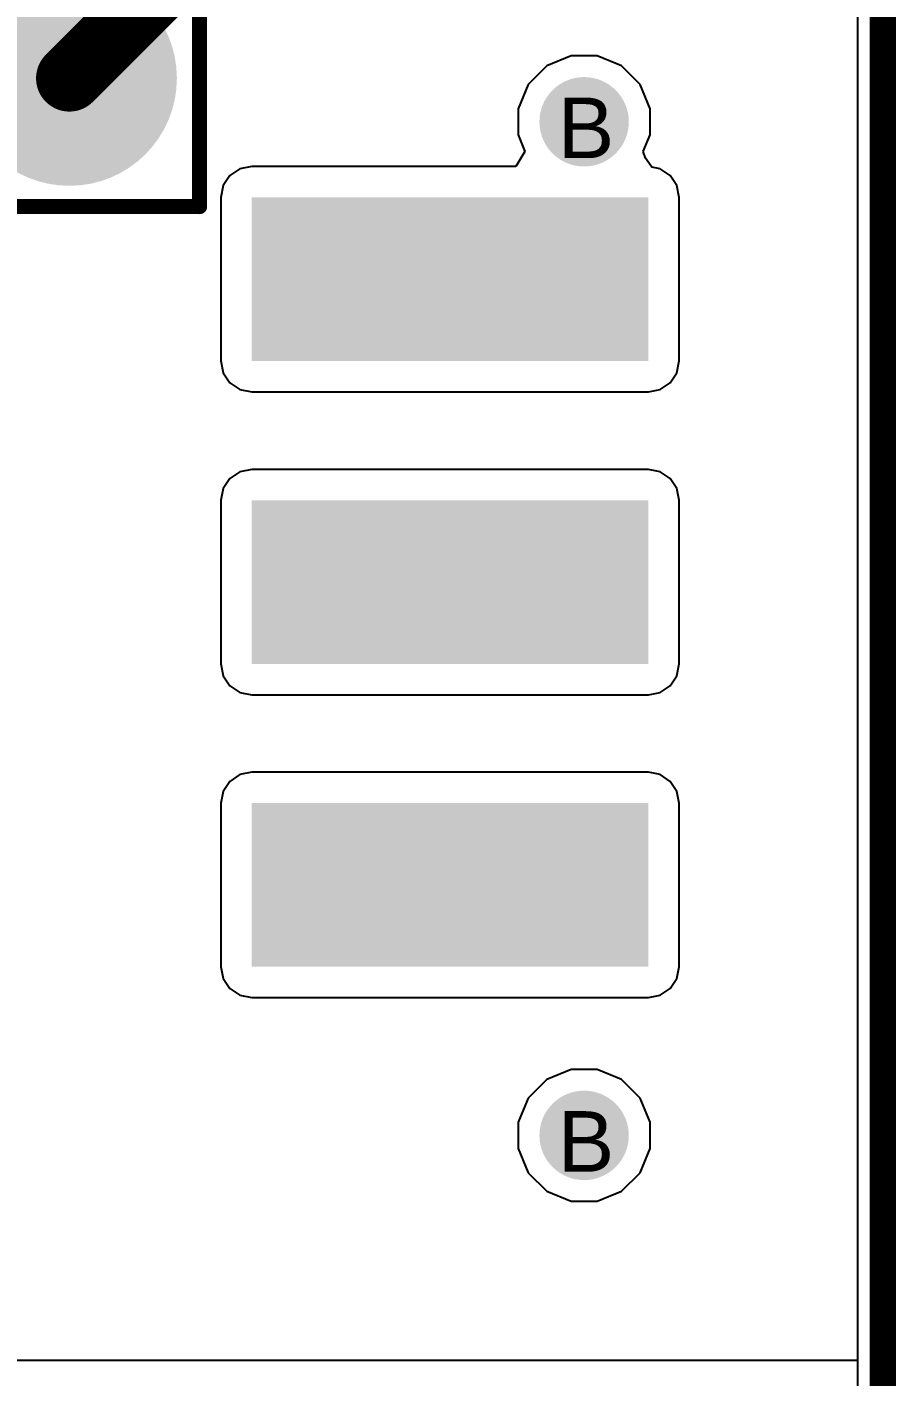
# Model space of a CAD drawing. Header units: inches. Extents: x 0 to 5271, y 0 to 5417.
# Drawn here: x 142.77 to 150.06, y 11.45 to 22.77 of the extents above; entities that cross this region are included whole.
import ezdxf

# ---------------------------------------------------------------- set-up
doc = ezdxf.new("R2010")
doc.units = ezdxf.units.IN
for name, color, linetype in [('Board_Outline', 216, 'Continuous'), ('Bottom Layer', 5, 'Continuous'), ('Bottom Overlay', 54, 'Continuous'), ('Bottom Solder', 6, 'Continuous'), ('Drill Drawing', 1, 'Continuous'), ('Keep-Out Layer', 6, 'Continuous'), ('L2_GND1', 16, 'Continuous'), ('L3_SIG1', 76, 'Continuous'), ('L4_PWR', 90, 'Continuous'), ('L5_GND2', 156, 'Continuous'), ('L6_SIG2', 130, 'Continuous'), ('L7_GND3', 216, 'Continuous'), ('Pad Holes', 156, 'Continuous'), ('Top Layer', 1, 'Continuous'), ('Top Overlay', 2, 'Continuous'), ('Top Paste', 8, 'Continuous'), ('Top Solder', 216, 'Continuous')]:
    doc.layers.add(name, color=color, linetype=linetype)
doc.styles.add('Arial', font='', dxfattribs={"height": 0.2})
doc.styles.get('Arial').set_extended_font_data('Arial')

# ---------------------------------------------------------------- blocks, each defined once
blk = doc.blocks.new('P____4_P___264')
at = {"layer": 'Top Layer'}
h = blk.add_hatch(color=1, dxfattribs=at)
edge = h.paths.add_edge_path()
edge.add_arc((-3.75, 0), 0.8, 0, 360)
h = blk.add_hatch(color=1, dxfattribs=at)
edge = h.paths.add_edge_path()
edge.add_arc((-1.25, 0), 0.8, 0, 360)
h = blk.add_hatch(color=1, dxfattribs=at)
edge = h.paths.add_edge_path()
edge.add_arc((1.25, 0), 0.8, 0, 360)
h = blk.add_hatch(color=1, dxfattribs=at)
edge = h.paths.add_edge_path()
edge.add_arc((3.75, 0), 0.8, 0, 360)
at = {"layer": 'Top Paste'}
h = blk.add_hatch(color=8, dxfattribs=at)
edge = h.paths.add_edge_path()
edge.add_arc((-3.75, 0), 0.8, 0, 360)
h = blk.add_hatch(color=8, dxfattribs=at)
edge = h.paths.add_edge_path()
edge.add_arc((-1.25, 0), 0.8, 0, 360)
h = blk.add_hatch(color=8, dxfattribs=at)
edge = h.paths.add_edge_path()
edge.add_arc((1.25, 0), 0.8, 0, 360)
h = blk.add_hatch(color=8, dxfattribs=at)
edge = h.paths.add_edge_path()
edge.add_arc((3.75, 0), 0.8, 0, 360)
at = {"layer": 'Top Solder'}
h = blk.add_hatch(color=216, dxfattribs=at)
edge = h.paths.add_edge_path()
edge.add_arc((-3.75, 0), 0.902, 0, 360)
h = blk.add_hatch(color=216, dxfattribs=at)
edge = h.paths.add_edge_path()
edge.add_arc((-1.25, 0), 0.902, 0, 360)
h = blk.add_hatch(color=216, dxfattribs=at)
edge = h.paths.add_edge_path()
edge.add_arc((1.25, 0), 0.902, 0, 360)
h = blk.add_hatch(color=216, dxfattribs=at)
edge = h.paths.add_edge_path()
edge.add_arc((3.75, 0), 0.902, 0, 360)
at = {"layer": 'Top Overlay'}
for points in [[(4.826, 1.092, 0.127, 0.127, 0), (-4.826, 1.092, 0.127, 0.127, 0)], [(-4.826, -1.092, 0.127, 0.127, 0), (-4.826, 1.092, 0.127, 0.127, 0)], [(4.826, -1.092, 0.127, 0.127, 0), (4.826, 1.092, 0.127, 0.127, 0)], [(-4.978, -0.127, 0.127, 0.127, 0), (-5.105, 0, 0.127, 0.127, 0)], [(-5.105, -0.254, 0.127, 0.127, 0), (-5.105, 0, 0.127, 0.127, 0)], [(-5.105, -0.254, 0.127, 0.127, 0), (-4.978, -0.127, 0.127, 0.127, 0)], [(4.826, -1.092, 0.127, 0.127, 0), (-4.826, -1.092, 0.127, 0.127, 0)]]:
    blk.add_lwpolyline(points, format="xyseb", dxfattribs=at)
for points in [[(-4.858, 1.092, 0.0635, 0.0635, 1), (-4.794, 1.092, 0.0635, 0.0635, 1)], [(-4.858, 1.092, 0.0635, 0.0635, 1), (-4.794, 1.092, 0.0635, 0.0635, 1)], [(4.794, 1.092, 0.0635, 0.0635, 1), (4.858, 1.092, 0.0635, 0.0635, 1)], [(4.794, 1.092, 0.0635, 0.0635, 1), (4.858, 1.092, 0.0635, 0.0635, 1)], [(-5.137, 0, 0.0635, 0.0635, 1), (-5.074, 0, 0.0635, 0.0635, 1)], [(-5.137, 0, 0.0635, 0.0635, 1), (-5.074, 0, 0.0635, 0.0635, 1)], [(-5.01, -0.127, 0.0635, 0.0635, 1), (-4.947, -0.127, 0.0635, 0.0635, 1)], [(-5.01, -0.127, 0.0635, 0.0635, 1), (-4.947, -0.127, 0.0635, 0.0635, 1)], [(-5.137, -0.254, 0.0635, 0.0635, 1), (-5.074, -0.254, 0.0635, 0.0635, 1)], [(-5.137, -0.254, 0.0635, 0.0635, 1), (-5.074, -0.254, 0.0635, 0.0635, 1)], [(-4.858, -1.092, 0.0635, 0.0635, 1), (-4.794, -1.092, 0.0635, 0.0635, 1)], [(-4.858, -1.092, 0.0635, 0.0635, 1), (-4.794, -1.092, 0.0635, 0.0635, 1)], [(4.794, -1.092, 0.0635, 0.0635, 1), (4.858, -1.092, 0.0635, 0.0635, 1)], [(4.794, -1.092, 0.0635, 0.0635, 1), (4.858, -1.092, 0.0635, 0.0635, 1)]]:
    blk.add_lwpolyline(points, format="xyseb", close=True, dxfattribs=at)
blk = doc.blocks.new('XKNANO_113_B_294')
at = {"layer": 'Bottom Solder'}
for points in [[(-5.102, 5.592), (-4.898, 5.592), (-4.898, 5.388), (-5.102, 5.388)], [(3.398, 5.592), (3.602, 5.592), (3.602, 5.388), (3.398, 5.388)]]:
    blk.add_hatch(color=6, dxfattribs=at).paths.add_polyline_path(points)
at = {"layer": 'Keep-Out Layer'}
for points in [[(-4.366, 2.702), (-2.994, 2.702), (-2.994, 6.029), (-4.366, 6.029)], [(-1.826, 2.702), (-0.454, 2.702), (-0.454, 6.029), (-1.826, 6.029)], [(0.714, 2.702), (2.086, 2.702), (2.086, 6.029), (0.714, 6.029)]]:
    blk.add_hatch(color=6, dxfattribs=at).paths.add_polyline_path(points)
at = {"layer": 'Pad Holes'}
h = blk.add_hatch(color=7, dxfattribs=at)
edge = h.paths.add_edge_path()
edge.add_arc((-5, 5.49), 0.375, 0, 360)
h = blk.add_hatch(color=7, dxfattribs=at)
edge = h.paths.add_edge_path()
edge.add_arc((3.5, 5.49), 0.375, 0, 360)
at = {"layer": 'Top Solder'}
for points in [[(-5.102, 5.592), (-4.898, 5.592), (-4.898, 5.388), (-5.102, 5.388)], [(3.398, 5.592), (3.602, 5.592), (3.602, 5.388), (3.398, 5.388)]]:
    blk.add_hatch(color=216, dxfattribs=at).paths.add_polyline_path(points)
at = {"layer": 'Bottom Overlay'}
blk.add_lwpolyline([(6.502, 7.95, 0.127, 0.127, 0), (-6.528, 7.95, 0.127, 0.127, 0)], format="xyseb", dxfattribs=at)

msp = doc.modelspace()

# ---------------------------------------------------------------- linework, layer by layer
at = {"layer": 'Board_Outline'}
msp.add_lwpolyline([(150, 0, 0.127, 0.127, 0), (150, 110, 0.127, 0.127, 0)], format="xyseb", dxfattribs=at)
at = {"layer": 'Bottom Layer'}
msp.add_line((150, 9.511), (150, 38.354), dxfattribs=at)
at = {"layer": 'L2_GND1'}
for p, q in [((149.741, 42.309), (149.741, 0.483)), ((147.337, 22.524), (147.134, 22.44)), ((147.557, 22.524), (147.337, 22.524)), ((147.76, 22.44), (147.557, 22.524)), ((147.134, 22.44), (146.978, 22.284)), ((147.916, 22.284), (147.76, 22.44)), ((146.978, 22.284), (146.894, 22.081)), ((148, 22.081), (147.916, 22.284)), ((146.894, 22.081), (146.894, 21.861)), ((148, 21.861), (148, 22.081)), ((146.894, 21.861), (146.951, 21.723)), ((147.943, 21.723), (148, 21.861)), ((146.951, 21.723), (146.874, 21.596)), ((147.962, 21.667), (147.943, 21.723)), ((148.014, 21.591), (147.962, 21.667)), ((144.475, 21.52), (144.419, 21.436)), ((144.559, 21.576), (144.475, 21.52)), ((144.659, 21.596), (144.559, 21.576)), ((146.874, 21.596), (144.659, 21.596)), ((148.015, 21.59), (148.014, 21.591)), ((148.085, 21.576), (148.015, 21.59)), ((148.169, 21.52), (148.085, 21.576)), ((148.225, 21.436), (148.169, 21.52)), ((144.419, 21.436), (144.4, 21.337)), ((148.245, 21.337), (148.225, 21.436)), ((144.4, 21.337), (144.4, 19.965)), ((148.245, 19.965), (148.245, 21.337)), ((144.4, 19.965), (144.419, 19.866)), ((148.225, 19.866), (148.245, 19.965)), ((144.419, 19.866), (144.475, 19.782)), ((148.169, 19.782), (148.225, 19.866)), ((144.475, 19.782), (144.559, 19.726)), ((144.559, 19.726), (144.659, 19.706)), ((144.659, 19.706), (147.986, 19.706)), ((147.986, 19.706), (148.085, 19.726)), ((148.085, 19.726), (148.169, 19.782)), ((144.56, 19.036), (144.476, 18.98)), ((144.659, 19.056), (144.56, 19.036)), ((147.986, 19.056), (144.659, 19.056)), ((148.085, 19.036), (147.986, 19.056)), ((148.169, 18.98), (148.085, 19.036)), ((144.419, 18.896), (144.4, 18.797)), ((144.476, 18.98), (144.419, 18.896)), ((148.225, 18.896), (148.169, 18.98)), ((148.245, 18.797), (148.225, 18.896)), ((144.4, 18.797), (144.4, 17.425)), ((148.245, 17.425), (148.245, 18.797)), ((144.4, 17.425), (144.419, 17.326)), ((148.225, 17.326), (148.245, 17.425)), ((144.419, 17.326), (144.476, 17.242)), ((148.169, 17.242), (148.225, 17.326)), ((144.476, 17.242), (144.56, 17.186)), ((148.085, 17.186), (148.169, 17.242)), ((144.56, 17.186), (144.659, 17.166)), ((144.659, 17.166), (147.986, 17.166)), ((147.986, 17.166), (148.085, 17.186)), ((144.476, 16.44), (144.419, 16.356)), ((144.56, 16.496), (144.476, 16.44)), ((144.659, 16.516), (144.56, 16.496)), ((147.986, 16.516), (144.659, 16.516)), ((148.085, 16.496), (147.986, 16.516)), ((148.169, 16.44), (148.085, 16.496)), ((148.225, 16.356), (148.169, 16.44)), ((144.419, 16.356), (144.4, 16.257)), ((148.245, 16.257), (148.225, 16.356)), ((144.4, 16.257), (144.4, 14.885)), ((148.245, 14.885), (148.245, 16.257)), ((144.4, 14.885), (144.419, 14.786)), ((148.225, 14.786), (148.245, 14.885)), ((144.419, 14.786), (144.476, 14.702)), ((148.169, 14.702), (148.225, 14.786)), ((144.476, 14.702), (144.56, 14.646)), ((144.56, 14.646), (144.659, 14.626)), ((144.659, 14.626), (147.986, 14.626)), ((147.986, 14.626), (148.085, 14.646)), ((148.085, 14.646), (148.169, 14.702)), ((147.134, 13.94), (146.978, 13.784)), ((147.337, 14.024), (147.134, 13.94)), ((147.557, 14.024), (147.337, 14.024)), ((147.76, 13.94), (147.557, 14.024)), ((147.916, 13.784), (147.76, 13.94)), ((146.978, 13.784), (146.894, 13.581)), ((148, 13.581), (147.916, 13.784)), ((146.894, 13.581), (146.894, 13.361)), ((148, 13.361), (148, 13.581)), ((146.894, 13.361), (146.978, 13.158)), ((147.916, 13.158), (148, 13.361)), ((146.978, 13.158), (147.134, 13.002)), ((147.76, 13.002), (147.916, 13.158)), ((147.134, 13.002), (147.337, 12.918)), ((147.337, 12.918), (147.557, 12.918)), ((147.557, 12.918), (147.76, 13.002))]:
    msp.add_line(p, q, dxfattribs=at)
at = {"layer": 'L3_SIG1'}
for p, q in [((149.741, 109.741), (149.741, 0.259)), ((147.337, 22.524), (147.134, 22.44)), ((147.557, 22.524), (147.337, 22.524)), ((147.76, 22.44), (147.557, 22.524)), ((147.134, 22.44), (146.978, 22.284)), ((147.916, 22.284), (147.76, 22.44)), ((146.978, 22.284), (146.894, 22.081)), ((148, 22.081), (147.916, 22.284)), ((146.894, 22.081), (146.894, 21.861)), ((148, 21.861), (148, 22.081)), ((146.894, 21.861), (146.951, 21.723)), ((147.943, 21.723), (148, 21.861)), ((146.951, 21.723), (146.874, 21.596)), ((147.962, 21.667), (147.943, 21.723)), ((148.014, 21.591), (147.962, 21.667)), ((144.475, 21.52), (144.419, 21.436)), ((144.559, 21.576), (144.475, 21.52)), ((144.659, 21.596), (144.559, 21.576)), ((146.874, 21.596), (144.659, 21.596)), ((148.015, 21.59), (148.014, 21.591)), ((148.085, 21.576), (148.015, 21.59)), ((148.169, 21.52), (148.085, 21.576)), ((148.225, 21.436), (148.169, 21.52)), ((144.419, 21.436), (144.4, 21.337)), ((148.245, 21.337), (148.225, 21.436)), ((144.4, 21.337), (144.4, 19.965)), ((148.245, 19.965), (148.245, 21.337)), ((144.4, 19.965), (144.419, 19.866)), ((148.225, 19.866), (148.245, 19.965)), ((144.419, 19.866), (144.475, 19.782)), ((148.169, 19.782), (148.225, 19.866)), ((144.475, 19.782), (144.559, 19.726)), ((144.559, 19.726), (144.659, 19.706)), ((144.659, 19.706), (147.986, 19.706)), ((147.986, 19.706), (148.085, 19.726)), ((148.085, 19.726), (148.169, 19.782)), ((144.56, 19.036), (144.476, 18.98)), ((144.659, 19.056), (144.56, 19.036)), ((147.986, 19.056), (144.659, 19.056)), ((148.085, 19.036), (147.986, 19.056)), ((148.169, 18.98), (148.085, 19.036)), ((144.419, 18.896), (144.4, 18.797)), ((144.476, 18.98), (144.419, 18.896)), ((148.225, 18.896), (148.169, 18.98)), ((148.245, 18.797), (148.225, 18.896)), ((144.4, 18.797), (144.4, 17.425)), ((148.245, 17.425), (148.245, 18.797)), ((144.4, 17.425), (144.419, 17.326)), ((148.225, 17.326), (148.245, 17.425)), ((144.419, 17.326), (144.476, 17.242)), ((148.169, 17.242), (148.225, 17.326)), ((144.476, 17.242), (144.56, 17.186)), ((148.085, 17.186), (148.169, 17.242)), ((144.56, 17.186), (144.659, 17.166)), ((144.659, 17.166), (147.986, 17.166)), ((147.986, 17.166), (148.085, 17.186)), ((144.476, 16.44), (144.419, 16.356)), ((144.56, 16.496), (144.476, 16.44)), ((144.659, 16.516), (144.56, 16.496)), ((147.986, 16.516), (144.659, 16.516)), ((148.085, 16.496), (147.986, 16.516)), ((148.169, 16.44), (148.085, 16.496)), ((148.225, 16.356), (148.169, 16.44)), ((144.419, 16.356), (144.4, 16.257)), ((148.245, 16.257), (148.225, 16.356)), ((144.4, 16.257), (144.4, 14.885)), ((148.245, 14.885), (148.245, 16.257)), ((144.4, 14.885), (144.419, 14.786)), ((148.225, 14.786), (148.245, 14.885)), ((144.419, 14.786), (144.476, 14.702)), ((148.169, 14.702), (148.225, 14.786)), ((144.476, 14.702), (144.56, 14.646)), ((144.56, 14.646), (144.659, 14.626)), ((144.659, 14.626), (147.986, 14.626)), ((147.986, 14.626), (148.085, 14.646)), ((148.085, 14.646), (148.169, 14.702)), ((147.134, 13.94), (146.978, 13.784)), ((147.337, 14.024), (147.134, 13.94)), ((147.557, 14.024), (147.337, 14.024)), ((147.76, 13.94), (147.557, 14.024)), ((147.916, 13.784), (147.76, 13.94)), ((146.978, 13.784), (146.894, 13.581)), ((148, 13.581), (147.916, 13.784)), ((146.894, 13.581), (146.894, 13.361)), ((148, 13.361), (148, 13.581)), ((146.894, 13.361), (146.978, 13.158)), ((147.916, 13.158), (148, 13.361)), ((146.978, 13.158), (147.134, 13.002)), ((147.76, 13.002), (147.916, 13.158)), ((147.134, 13.002), (147.337, 12.918)), ((147.337, 12.918), (147.557, 12.918)), ((147.557, 12.918), (147.76, 13.002))]:
    msp.add_line(p, q, dxfattribs=at)
at = {"layer": 'L4_PWR'}
for p, q in [((149.741, 42.309), (149.741, 11.582)), ((147.337, 22.524), (147.134, 22.44)), ((147.557, 22.524), (147.337, 22.524)), ((147.76, 22.44), (147.557, 22.524)), ((147.134, 22.44), (146.978, 22.284)), ((147.916, 22.284), (147.76, 22.44)), ((146.978, 22.284), (146.894, 22.081)), ((148, 22.081), (147.916, 22.284)), ((146.894, 22.081), (146.894, 21.861)), ((148, 21.861), (148, 22.081)), ((146.894, 21.861), (146.951, 21.723)), ((147.943, 21.723), (148, 21.861)), ((146.951, 21.723), (146.874, 21.596)), ((147.962, 21.667), (147.943, 21.723)), ((148.014, 21.591), (147.962, 21.667)), ((144.475, 21.52), (144.419, 21.436)), ((144.559, 21.576), (144.475, 21.52)), ((144.659, 21.596), (144.559, 21.576)), ((146.874, 21.596), (144.659, 21.596)), ((148.015, 21.59), (148.014, 21.591)), ((148.085, 21.576), (148.015, 21.59)), ((148.169, 21.52), (148.085, 21.576)), ((148.225, 21.436), (148.169, 21.52)), ((144.419, 21.436), (144.4, 21.337)), ((148.245, 21.337), (148.225, 21.436)), ((144.4, 21.337), (144.4, 19.965)), ((148.245, 19.965), (148.245, 21.337)), ((144.4, 19.965), (144.419, 19.866)), ((148.225, 19.866), (148.245, 19.965)), ((144.419, 19.866), (144.475, 19.782)), ((148.169, 19.782), (148.225, 19.866)), ((144.475, 19.782), (144.559, 19.726)), ((144.559, 19.726), (144.659, 19.706)), ((144.659, 19.706), (147.986, 19.706)), ((147.986, 19.706), (148.085, 19.726)), ((148.085, 19.726), (148.169, 19.782)), ((144.56, 19.036), (144.476, 18.98)), ((144.659, 19.056), (144.56, 19.036)), ((147.986, 19.056), (144.659, 19.056)), ((148.085, 19.036), (147.986, 19.056)), ((148.169, 18.98), (148.085, 19.036)), ((144.419, 18.896), (144.4, 18.797)), ((144.476, 18.98), (144.419, 18.896)), ((148.225, 18.896), (148.169, 18.98)), ((148.245, 18.797), (148.225, 18.896)), ((144.4, 18.797), (144.4, 17.425)), ((148.245, 17.425), (148.245, 18.797)), ((144.4, 17.425), (144.419, 17.326)), ((148.225, 17.326), (148.245, 17.425)), ((144.419, 17.326), (144.476, 17.242)), ((148.169, 17.242), (148.225, 17.326)), ((144.476, 17.242), (144.56, 17.186)), ((148.085, 17.186), (148.169, 17.242)), ((144.56, 17.186), (144.659, 17.166)), ((144.659, 17.166), (147.986, 17.166)), ((147.986, 17.166), (148.085, 17.186)), ((144.476, 16.44), (144.419, 16.356)), ((144.56, 16.496), (144.476, 16.44)), ((144.659, 16.516), (144.56, 16.496)), ((147.986, 16.516), (144.659, 16.516)), ((148.085, 16.496), (147.986, 16.516)), ((148.169, 16.44), (148.085, 16.496)), ((148.225, 16.356), (148.169, 16.44)), ((144.419, 16.356), (144.4, 16.257)), ((148.245, 16.257), (148.225, 16.356)), ((144.4, 16.257), (144.4, 14.885)), ((148.245, 14.885), (148.245, 16.257)), ((144.4, 14.885), (144.419, 14.786)), ((148.225, 14.786), (148.245, 14.885)), ((144.419, 14.786), (144.476, 14.702)), ((148.169, 14.702), (148.225, 14.786)), ((144.476, 14.702), (144.56, 14.646)), ((144.56, 14.646), (144.659, 14.626)), ((144.659, 14.626), (147.986, 14.626)), ((147.986, 14.626), (148.085, 14.646)), ((148.085, 14.646), (148.169, 14.702)), ((147.134, 13.94), (146.978, 13.784)), ((147.337, 14.024), (147.134, 13.94)), ((147.557, 14.024), (147.337, 14.024)), ((147.76, 13.94), (147.557, 14.024)), ((147.916, 13.784), (147.76, 13.94)), ((146.978, 13.784), (146.894, 13.581)), ((148, 13.581), (147.916, 13.784)), ((146.894, 13.581), (146.894, 13.361)), ((148, 13.361), (148, 13.581)), ((146.894, 13.361), (146.978, 13.158)), ((147.916, 13.158), (148, 13.361)), ((146.978, 13.158), (147.134, 13.002)), ((147.76, 13.002), (147.916, 13.158)), ((147.134, 13.002), (147.337, 12.918)), ((147.337, 12.918), (147.557, 12.918)), ((147.557, 12.918), (147.76, 13.002)), ((149.741, 11.582), (129.733, 11.582))]:
    msp.add_line(p, q, dxfattribs=at)
at = {"layer": 'L5_GND2'}
for p, q in [((149.741, 109.741), (149.741, 0.259)), ((147.337, 22.524), (147.134, 22.44)), ((147.557, 22.524), (147.337, 22.524)), ((147.76, 22.44), (147.557, 22.524)), ((147.134, 22.44), (146.978, 22.284)), ((147.916, 22.284), (147.76, 22.44)), ((146.978, 22.284), (146.894, 22.081)), ((148, 22.081), (147.916, 22.284)), ((146.894, 22.081), (146.894, 21.861)), ((148, 21.861), (148, 22.081)), ((146.894, 21.861), (146.951, 21.723)), ((147.943, 21.723), (148, 21.861)), ((146.951, 21.723), (146.874, 21.596)), ((147.962, 21.667), (147.943, 21.723)), ((148.014, 21.591), (147.962, 21.667)), ((144.475, 21.52), (144.419, 21.436)), ((144.559, 21.576), (144.475, 21.52)), ((144.659, 21.596), (144.559, 21.576)), ((146.874, 21.596), (144.659, 21.596)), ((148.015, 21.59), (148.014, 21.591)), ((148.085, 21.576), (148.015, 21.59)), ((148.169, 21.52), (148.085, 21.576)), ((148.225, 21.436), (148.169, 21.52)), ((144.419, 21.436), (144.4, 21.337)), ((148.245, 21.337), (148.225, 21.436)), ((144.4, 21.337), (144.4, 19.965)), ((148.245, 19.965), (148.245, 21.337)), ((144.4, 19.965), (144.419, 19.866)), ((148.225, 19.866), (148.245, 19.965)), ((144.419, 19.866), (144.475, 19.782)), ((148.169, 19.782), (148.225, 19.866)), ((144.475, 19.782), (144.559, 19.726)), ((144.559, 19.726), (144.659, 19.706)), ((144.659, 19.706), (147.986, 19.706)), ((147.986, 19.706), (148.085, 19.726)), ((148.085, 19.726), (148.169, 19.782)), ((144.56, 19.036), (144.476, 18.98)), ((144.659, 19.056), (144.56, 19.036)), ((147.986, 19.056), (144.659, 19.056)), ((148.085, 19.036), (147.986, 19.056)), ((148.169, 18.98), (148.085, 19.036)), ((144.419, 18.896), (144.4, 18.797)), ((144.476, 18.98), (144.419, 18.896)), ((148.225, 18.896), (148.169, 18.98)), ((148.245, 18.797), (148.225, 18.896)), ((144.4, 18.797), (144.4, 17.425)), ((148.245, 17.425), (148.245, 18.797)), ((144.4, 17.425), (144.419, 17.326)), ((148.225, 17.326), (148.245, 17.425)), ((144.419, 17.326), (144.476, 17.242)), ((148.169, 17.242), (148.225, 17.326)), ((144.476, 17.242), (144.56, 17.186)), ((148.085, 17.186), (148.169, 17.242)), ((144.56, 17.186), (144.659, 17.166)), ((144.659, 17.166), (147.986, 17.166)), ((147.986, 17.166), (148.085, 17.186)), ((144.476, 16.44), (144.419, 16.356)), ((144.56, 16.496), (144.476, 16.44)), ((144.659, 16.516), (144.56, 16.496)), ((147.986, 16.516), (144.659, 16.516)), ((148.085, 16.496), (147.986, 16.516)), ((148.169, 16.44), (148.085, 16.496)), ((148.225, 16.356), (148.169, 16.44)), ((144.419, 16.356), (144.4, 16.257)), ((148.245, 16.257), (148.225, 16.356)), ((144.4, 16.257), (144.4, 14.885)), ((148.245, 14.885), (148.245, 16.257)), ((144.4, 14.885), (144.419, 14.786)), ((148.225, 14.786), (148.245, 14.885)), ((144.419, 14.786), (144.476, 14.702)), ((148.169, 14.702), (148.225, 14.786)), ((144.476, 14.702), (144.56, 14.646)), ((144.56, 14.646), (144.659, 14.626)), ((144.659, 14.626), (147.986, 14.626)), ((147.986, 14.626), (148.085, 14.646)), ((148.085, 14.646), (148.169, 14.702)), ((147.134, 13.94), (146.978, 13.784)), ((147.337, 14.024), (147.134, 13.94)), ((147.557, 14.024), (147.337, 14.024)), ((147.76, 13.94), (147.557, 14.024)), ((147.916, 13.784), (147.76, 13.94)), ((146.978, 13.784), (146.894, 13.581)), ((148, 13.581), (147.916, 13.784)), ((146.894, 13.581), (146.894, 13.361)), ((148, 13.361), (148, 13.581)), ((146.894, 13.361), (146.978, 13.158)), ((147.916, 13.158), (148, 13.361)), ((146.978, 13.158), (147.134, 13.002)), ((147.76, 13.002), (147.916, 13.158)), ((147.134, 13.002), (147.337, 12.918)), ((147.337, 12.918), (147.557, 12.918)), ((147.557, 12.918), (147.76, 13.002))]:
    msp.add_line(p, q, dxfattribs=at)
at = {"layer": 'L6_SIG2'}
for p, q in [((149.741, 109.741), (149.741, 0.259)), ((147.337, 22.524), (147.134, 22.44)), ((147.557, 22.524), (147.337, 22.524)), ((147.76, 22.44), (147.557, 22.524)), ((147.134, 22.44), (146.978, 22.284)), ((147.916, 22.284), (147.76, 22.44)), ((146.978, 22.284), (146.894, 22.081)), ((148, 22.081), (147.916, 22.284)), ((146.894, 22.081), (146.894, 21.861)), ((148, 21.861), (148, 22.081)), ((146.894, 21.861), (146.951, 21.723)), ((147.943, 21.723), (148, 21.861)), ((146.951, 21.723), (146.874, 21.596)), ((147.962, 21.667), (147.943, 21.723)), ((148.014, 21.591), (147.962, 21.667)), ((144.475, 21.52), (144.419, 21.436)), ((144.559, 21.576), (144.475, 21.52)), ((144.659, 21.596), (144.559, 21.576)), ((146.874, 21.596), (144.659, 21.596)), ((148.015, 21.59), (148.014, 21.591)), ((148.085, 21.576), (148.015, 21.59)), ((148.169, 21.52), (148.085, 21.576)), ((148.225, 21.436), (148.169, 21.52)), ((144.419, 21.436), (144.4, 21.337)), ((148.245, 21.337), (148.225, 21.436)), ((144.4, 21.337), (144.4, 19.965)), ((148.245, 19.965), (148.245, 21.337)), ((144.4, 19.965), (144.419, 19.866)), ((148.225, 19.866), (148.245, 19.965)), ((144.419, 19.866), (144.475, 19.782)), ((148.169, 19.782), (148.225, 19.866)), ((144.475, 19.782), (144.559, 19.726)), ((144.559, 19.726), (144.659, 19.706)), ((144.659, 19.706), (147.986, 19.706)), ((147.986, 19.706), (148.085, 19.726)), ((148.085, 19.726), (148.169, 19.782)), ((144.56, 19.036), (144.476, 18.98)), ((144.659, 19.056), (144.56, 19.036)), ((147.986, 19.056), (144.659, 19.056)), ((148.085, 19.036), (147.986, 19.056)), ((148.169, 18.98), (148.085, 19.036)), ((144.419, 18.896), (144.4, 18.797)), ((144.476, 18.98), (144.419, 18.896)), ((148.225, 18.896), (148.169, 18.98)), ((148.245, 18.797), (148.225, 18.896)), ((144.4, 18.797), (144.4, 17.425)), ((148.245, 17.425), (148.245, 18.797)), ((144.4, 17.425), (144.419, 17.326)), ((148.225, 17.326), (148.245, 17.425)), ((144.419, 17.326), (144.476, 17.242)), ((148.169, 17.242), (148.225, 17.326)), ((144.476, 17.242), (144.56, 17.186)), ((148.085, 17.186), (148.169, 17.242)), ((144.56, 17.186), (144.659, 17.166)), ((144.659, 17.166), (147.986, 17.166)), ((147.986, 17.166), (148.085, 17.186)), ((144.476, 16.44), (144.419, 16.356)), ((144.56, 16.496), (144.476, 16.44)), ((144.659, 16.516), (144.56, 16.496)), ((147.986, 16.516), (144.659, 16.516)), ((148.085, 16.496), (147.986, 16.516)), ((148.169, 16.44), (148.085, 16.496)), ((148.225, 16.356), (148.169, 16.44)), ((144.419, 16.356), (144.4, 16.257)), ((148.245, 16.257), (148.225, 16.356)), ((144.4, 16.257), (144.4, 14.885)), ((148.245, 14.885), (148.245, 16.257)), ((144.4, 14.885), (144.419, 14.786)), ((148.225, 14.786), (148.245, 14.885)), ((144.419, 14.786), (144.476, 14.702)), ((148.169, 14.702), (148.225, 14.786)), ((144.476, 14.702), (144.56, 14.646)), ((144.56, 14.646), (144.659, 14.626)), ((144.659, 14.626), (147.986, 14.626)), ((147.986, 14.626), (148.085, 14.646)), ((148.085, 14.646), (148.169, 14.702)), ((147.134, 13.94), (146.978, 13.784)), ((147.337, 14.024), (147.134, 13.94)), ((147.557, 14.024), (147.337, 14.024)), ((147.76, 13.94), (147.557, 14.024)), ((147.916, 13.784), (147.76, 13.94)), ((146.978, 13.784), (146.894, 13.581)), ((148, 13.581), (147.916, 13.784)), ((146.894, 13.581), (146.894, 13.361)), ((148, 13.361), (148, 13.581)), ((146.894, 13.361), (146.978, 13.158)), ((147.916, 13.158), (148, 13.361)), ((146.978, 13.158), (147.134, 13.002)), ((147.76, 13.002), (147.916, 13.158)), ((147.134, 13.002), (147.337, 12.918)), ((147.337, 12.918), (147.557, 12.918)), ((147.557, 12.918), (147.76, 13.002))]:
    msp.add_line(p, q, dxfattribs=at)
at = {"layer": 'L7_GND3'}
for p, q in [((149.741, 109.741), (149.741, 0.259)), ((147.337, 22.524), (147.134, 22.44)), ((147.557, 22.524), (147.337, 22.524)), ((147.76, 22.44), (147.557, 22.524)), ((147.134, 22.44), (146.978, 22.284)), ((147.916, 22.284), (147.76, 22.44)), ((146.978, 22.284), (146.894, 22.081)), ((148, 22.081), (147.916, 22.284)), ((146.894, 22.081), (146.894, 21.861)), ((148, 21.861), (148, 22.081)), ((146.894, 21.861), (146.951, 21.723)), ((147.943, 21.723), (148, 21.861)), ((146.951, 21.723), (146.874, 21.596)), ((147.962, 21.667), (147.943, 21.723)), ((148.014, 21.591), (147.962, 21.667)), ((144.475, 21.52), (144.419, 21.436)), ((144.559, 21.576), (144.475, 21.52)), ((144.659, 21.596), (144.559, 21.576)), ((146.874, 21.596), (144.659, 21.596)), ((148.015, 21.59), (148.014, 21.591)), ((148.085, 21.576), (148.015, 21.59)), ((148.169, 21.52), (148.085, 21.576)), ((148.225, 21.436), (148.169, 21.52)), ((144.419, 21.436), (144.4, 21.337)), ((148.245, 21.337), (148.225, 21.436)), ((144.4, 21.337), (144.4, 19.965)), ((148.245, 19.965), (148.245, 21.337)), ((144.4, 19.965), (144.419, 19.866)), ((148.225, 19.866), (148.245, 19.965)), ((144.419, 19.866), (144.475, 19.782)), ((148.169, 19.782), (148.225, 19.866)), ((144.475, 19.782), (144.559, 19.726)), ((144.559, 19.726), (144.659, 19.706)), ((144.659, 19.706), (147.986, 19.706)), ((147.986, 19.706), (148.085, 19.726)), ((148.085, 19.726), (148.169, 19.782)), ((144.56, 19.036), (144.476, 18.98)), ((144.659, 19.056), (144.56, 19.036)), ((147.986, 19.056), (144.659, 19.056)), ((148.085, 19.036), (147.986, 19.056)), ((148.169, 18.98), (148.085, 19.036)), ((144.419, 18.896), (144.4, 18.797)), ((144.476, 18.98), (144.419, 18.896)), ((148.225, 18.896), (148.169, 18.98)), ((148.245, 18.797), (148.225, 18.896)), ((144.4, 18.797), (144.4, 17.425)), ((148.245, 17.425), (148.245, 18.797)), ((144.4, 17.425), (144.419, 17.326)), ((148.225, 17.326), (148.245, 17.425)), ((144.419, 17.326), (144.476, 17.242)), ((148.169, 17.242), (148.225, 17.326)), ((144.476, 17.242), (144.56, 17.186)), ((148.085, 17.186), (148.169, 17.242)), ((144.56, 17.186), (144.659, 17.166)), ((144.659, 17.166), (147.986, 17.166)), ((147.986, 17.166), (148.085, 17.186)), ((144.476, 16.44), (144.419, 16.356)), ((144.56, 16.496), (144.476, 16.44)), ((144.659, 16.516), (144.56, 16.496)), ((147.986, 16.516), (144.659, 16.516)), ((148.085, 16.496), (147.986, 16.516)), ((148.169, 16.44), (148.085, 16.496)), ((148.225, 16.356), (148.169, 16.44)), ((144.419, 16.356), (144.4, 16.257)), ((148.245, 16.257), (148.225, 16.356)), ((144.4, 16.257), (144.4, 14.885)), ((148.245, 14.885), (148.245, 16.257)), ((144.4, 14.885), (144.419, 14.786)), ((148.225, 14.786), (148.245, 14.885)), ((144.419, 14.786), (144.476, 14.702)), ((148.169, 14.702), (148.225, 14.786)), ((144.476, 14.702), (144.56, 14.646)), ((144.56, 14.646), (144.659, 14.626)), ((144.659, 14.626), (147.986, 14.626)), ((147.986, 14.626), (148.085, 14.646)), ((148.085, 14.646), (148.169, 14.702)), ((147.134, 13.94), (146.978, 13.784)), ((147.337, 14.024), (147.134, 13.94)), ((147.557, 14.024), (147.337, 14.024)), ((147.76, 13.94), (147.557, 14.024)), ((147.916, 13.784), (147.76, 13.94)), ((146.978, 13.784), (146.894, 13.581)), ((148, 13.581), (147.916, 13.784)), ((146.894, 13.581), (146.894, 13.361)), ((148, 13.361), (148, 13.581)), ((146.894, 13.361), (146.978, 13.158)), ((147.916, 13.158), (148, 13.361)), ((146.978, 13.158), (147.134, 13.002)), ((147.76, 13.002), (147.916, 13.158)), ((147.134, 13.002), (147.337, 12.918)), ((147.337, 12.918), (147.557, 12.918)), ((147.557, 12.918), (147.76, 13.002))]:
    msp.add_line(p, q, dxfattribs=at)
at = {"layer": 'Top Layer'}
for p, q in [((149.741, 109.741), (149.741, 0.259)), ((147.337, 22.524), (147.134, 22.44)), ((147.557, 22.524), (147.337, 22.524)), ((147.76, 22.44), (147.557, 22.524)), ((147.134, 22.44), (146.978, 22.284)), ((147.916, 22.284), (147.76, 22.44)), ((146.978, 22.284), (146.894, 22.081)), ((148, 22.081), (147.916, 22.284)), ((146.894, 22.081), (146.894, 21.861)), ((148, 21.861), (148, 22.081)), ((146.894, 21.861), (146.951, 21.723)), ((147.943, 21.723), (148, 21.861)), ((146.951, 21.723), (146.874, 21.596)), ((147.962, 21.667), (147.943, 21.723)), ((148.014, 21.591), (147.962, 21.667)), ((144.475, 21.52), (144.419, 21.436)), ((144.559, 21.576), (144.475, 21.52)), ((144.659, 21.596), (144.559, 21.576)), ((146.874, 21.596), (144.659, 21.596)), ((148.015, 21.59), (148.014, 21.591)), ((148.085, 21.576), (148.015, 21.59)), ((148.169, 21.52), (148.085, 21.576)), ((148.225, 21.436), (148.169, 21.52)), ((144.419, 21.436), (144.4, 21.337)), ((148.245, 21.337), (148.225, 21.436)), ((144.4, 21.337), (144.4, 19.965)), ((148.245, 19.965), (148.245, 21.337)), ((144.4, 19.965), (144.419, 19.866)), ((148.225, 19.866), (148.245, 19.965)), ((144.419, 19.866), (144.475, 19.782)), ((148.169, 19.782), (148.225, 19.866)), ((144.475, 19.782), (144.559, 19.726)), ((144.559, 19.726), (144.659, 19.706)), ((144.659, 19.706), (147.986, 19.706)), ((147.986, 19.706), (148.085, 19.726)), ((148.085, 19.726), (148.169, 19.782)), ((144.56, 19.036), (144.476, 18.98)), ((144.659, 19.056), (144.56, 19.036)), ((147.986, 19.056), (144.659, 19.056)), ((148.085, 19.036), (147.986, 19.056)), ((148.169, 18.98), (148.085, 19.036)), ((144.419, 18.896), (144.4, 18.797)), ((144.476, 18.98), (144.419, 18.896)), ((148.225, 18.896), (148.169, 18.98)), ((148.245, 18.797), (148.225, 18.896)), ((144.4, 18.797), (144.4, 17.425)), ((148.245, 17.425), (148.245, 18.797)), ((144.4, 17.425), (144.419, 17.326)), ((148.225, 17.326), (148.245, 17.425)), ((144.419, 17.326), (144.476, 17.242)), ((148.169, 17.242), (148.225, 17.326)), ((144.476, 17.242), (144.56, 17.186)), ((148.085, 17.186), (148.169, 17.242)), ((144.56, 17.186), (144.659, 17.166)), ((144.659, 17.166), (147.986, 17.166)), ((147.986, 17.166), (148.085, 17.186)), ((144.476, 16.44), (144.419, 16.356)), ((144.56, 16.496), (144.476, 16.44)), ((144.659, 16.516), (144.56, 16.496)), ((147.986, 16.516), (144.659, 16.516)), ((148.085, 16.496), (147.986, 16.516)), ((148.169, 16.44), (148.085, 16.496)), ((148.225, 16.356), (148.169, 16.44)), ((144.419, 16.356), (144.4, 16.257)), ((148.245, 16.257), (148.225, 16.356)), ((144.4, 16.257), (144.4, 14.885)), ((148.245, 14.885), (148.245, 16.257)), ((144.4, 14.885), (144.419, 14.786)), ((148.225, 14.786), (148.245, 14.885)), ((144.419, 14.786), (144.476, 14.702)), ((148.169, 14.702), (148.225, 14.786)), ((144.476, 14.702), (144.56, 14.646)), ((144.56, 14.646), (144.659, 14.626)), ((144.659, 14.626), (147.986, 14.626)), ((147.986, 14.626), (148.085, 14.646)), ((148.085, 14.646), (148.169, 14.702)), ((147.134, 13.94), (146.978, 13.784)), ((147.337, 14.024), (147.134, 13.94)), ((147.557, 14.024), (147.337, 14.024)), ((147.76, 13.94), (147.557, 14.024)), ((147.916, 13.784), (147.76, 13.94)), ((146.978, 13.784), (146.894, 13.581)), ((148, 13.581), (147.916, 13.784)), ((146.894, 13.581), (146.894, 13.361)), ((148, 13.361), (148, 13.581)), ((146.894, 13.361), (146.978, 13.158)), ((147.916, 13.158), (148, 13.361)), ((146.978, 13.158), (147.134, 13.002)), ((147.76, 13.002), (147.916, 13.158)), ((147.134, 13.002), (147.337, 12.918)), ((147.337, 12.918), (147.557, 12.918)), ((147.557, 12.918), (147.76, 13.002))]:
    msp.add_line(p, q, dxfattribs=at)
msp.add_lwpolyline([(143.129, 22.336, 0.559, 0.559, 0), (144.264, 23.471, 0.559, 0.559, 0)], format="xyseb", dxfattribs=at)
msp.add_lwpolyline([(142.989, 22.336, 0.279, 0.279, 1), (143.269, 22.336, 0.279, 0.279, 1)], format="xyseb", close=True, dxfattribs=at)

# ---------------------------------------------------------------- block references
at = {"rotation": 270}
for name, p in [('P____4_P___264', (143.129, 26.086)), ('XKNANO_113_B_294', (141.957, 16.971))]:
    msp.add_blockref(name, p, dxfattribs=at)

# ---------------------------------------------------------------- texts
at = {"layer": 'Drill Drawing', "style": 'Arial'}
for p in [(147.227, 21.666), (147.227, 13.166)]:
    msp.add_text('B', height=0.508, dxfattribs=at).set_placement(p)

doc.saveas('drawing.dxf')
